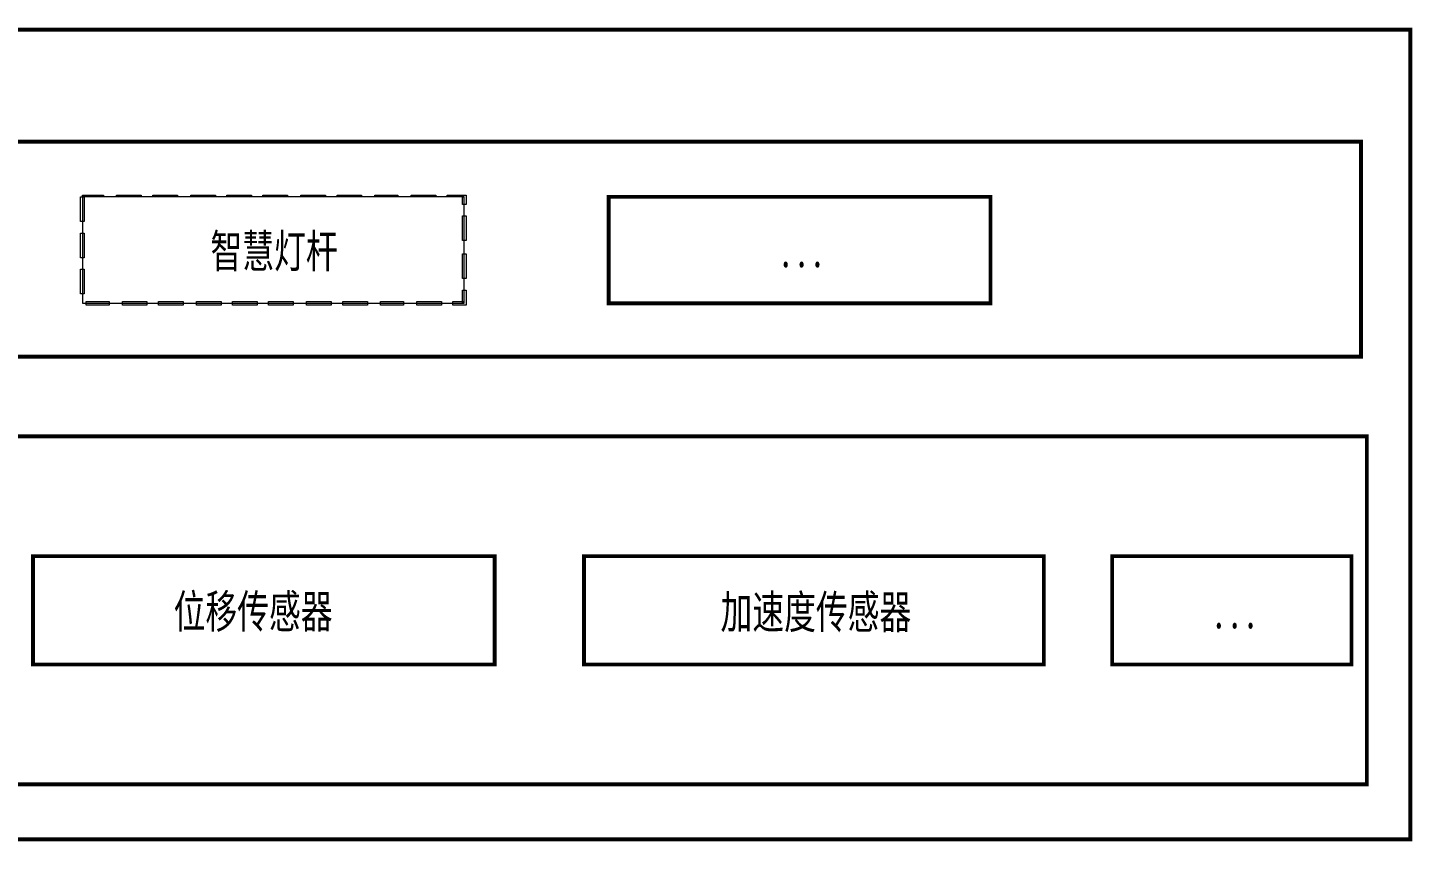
# Model space of a CAD drawing. Header units: millimetres. Extents: x 2630 to 3503, y 1668 to 1965.
# Drawn here: x 2861.5 to 2986.3, y 1746.4 to 1819.7 of the extents above; entities that cross this region are included whole.
import ezdxf

# ---------------------------------------------------------------- set-up
doc = ezdxf.new("R2010")
doc.units = ezdxf.units.MM
doc.styles.add('WMF-宋体1', font='', dxfattribs={"width": 0.7})
doc.styles.get('WMF-宋体1').set_extended_font_data('仿宋_GB2312')

msp = doc.modelspace()

# ---------------------------------------------------------------- linework, layer by layer
at = {"color": 7, "lineweight": 0, "const_width": 0.342}
for points in [[(2704.03, 1746.59), (2986.1, 1746.59), (2986.1, 1819.5), (2704.03, 1819.5), (2704.03, 1746.59)], [(2724.23, 1790.06), (2981.65, 1790.06), (2981.65, 1809.41), (2724.23, 1809.41), (2724.23, 1790.06)], [(2913.87, 1794.86), (2948.28, 1794.86), (2948.28, 1804.44), (2913.87, 1804.44), (2913.87, 1794.86)], [(2724.74, 1751.55), (2982.17, 1751.55), (2982.17, 1782.88), (2724.74, 1782.88), (2724.74, 1751.55)], [(2862.01, 1762.34), (2903.6, 1762.34), (2903.6, 1772.09), (2862.01, 1772.09), (2862.01, 1762.34)], [(2911.65, 1762.34), (2953.07, 1762.34), (2953.07, 1772.09), (2911.65, 1772.09), (2911.65, 1762.34)], [(2959.23, 1762.34), (2980.8, 1762.34), (2980.8, 1772.09), (2959.23, 1772.09), (2959.23, 1762.34)]]:
    msp.add_lwpolyline(points, close=True, dxfattribs=at)
at = {"color": 7, "lineweight": 0}
for points in [[(2704.03, 1819.5), (2704.03, 1746.59), (2986.1, 1746.59), (2986.1, 1819.5), (2704.03, 1819.5)], [(2724.23, 1809.41), (2724.23, 1790.06), (2981.65, 1790.06), (2981.65, 1809.41), (2724.23, 1809.41)], [(2866.63, 1804.44), (2866.63, 1802.22), (2866.29, 1802.22), (2866.29, 1804.44), (2866.63, 1804.44)], [(2868.35, 1804.44), (2866.46, 1804.44), (2866.46, 1804.61), (2868.35, 1804.61), (2868.35, 1804.44)], [(2866.46, 1804.44), (2866.46, 1794.86), (2900.87, 1794.86), (2900.87, 1804.44), (2866.46, 1804.44)], [(2871.77, 1804.44), (2869.54, 1804.44), (2869.54, 1804.61), (2871.77, 1804.61), (2871.77, 1804.44)], [(2875.02, 1804.44), (2872.8, 1804.44), (2872.8, 1804.61), (2875.02, 1804.61), (2875.02, 1804.44)], [(2878.44, 1804.44), (2876.22, 1804.44), (2876.22, 1804.61), (2878.44, 1804.61), (2878.44, 1804.44)], [(2881.7, 1804.44), (2879.47, 1804.44), (2879.47, 1804.61), (2881.7, 1804.61), (2881.7, 1804.44)], [(2884.95, 1804.44), (2882.72, 1804.44), (2882.72, 1804.61), (2884.95, 1804.61), (2884.95, 1804.44)], [(2888.37, 1804.44), (2886.15, 1804.44), (2886.15, 1804.61), (2888.37, 1804.61), (2888.37, 1804.44)], [(2891.62, 1804.44), (2889.4, 1804.44), (2889.4, 1804.61), (2891.62, 1804.61), (2891.62, 1804.44)], [(2894.88, 1804.44), (2892.82, 1804.44), (2892.82, 1804.61), (2894.88, 1804.61), (2894.88, 1804.44)], [(2898.3, 1804.44), (2896.07, 1804.44), (2896.07, 1804.61), (2898.3, 1804.61), (2898.3, 1804.44)], [(2900.69, 1803.76), (2900.69, 1804.44), (2900.87, 1804.44), (2899.33, 1804.44), (2899.33, 1804.61), (2901.04, 1804.61), (2901.04, 1803.76), (2900.69, 1803.76)], [(2913.87, 1804.44), (2913.87, 1794.86), (2948.28, 1794.86), (2948.28, 1804.44), (2913.87, 1804.44)], [(2900.69, 1800.5), (2900.69, 1802.73), (2901.04, 1802.73), (2901.04, 1800.5), (2900.69, 1800.5)], [(2866.63, 1801.19), (2866.63, 1798.96), (2866.29, 1798.96), (2866.29, 1801.19), (2866.63, 1801.19)], [(2900.69, 1797.08), (2900.69, 1799.31), (2901.04, 1799.31), (2901.04, 1797.08), (2900.69, 1797.08)], [(2866.63, 1797.94), (2866.63, 1795.71), (2866.29, 1795.71), (2866.29, 1797.94), (2866.63, 1797.94)], [(2899.84, 1795.03), (2900.87, 1795.03), (2900.69, 1794.86), (2900.69, 1796.05), (2901.04, 1796.05), (2901.04, 1794.69), (2899.84, 1794.69), (2899.84, 1795.03)], [(2866.81, 1795.03), (2868.86, 1795.03), (2868.86, 1794.69), (2866.81, 1794.69), (2866.81, 1795.03)], [(2870.06, 1795.03), (2872.28, 1795.03), (2872.28, 1794.69), (2870.06, 1794.69), (2870.06, 1795.03)], [(2873.31, 1795.03), (2875.53, 1795.03), (2875.53, 1794.69), (2873.31, 1794.69), (2873.31, 1795.03)], [(2876.73, 1795.03), (2878.96, 1795.03), (2878.96, 1794.69), (2876.73, 1794.69), (2876.73, 1795.03)], [(2879.98, 1795.03), (2882.21, 1795.03), (2882.21, 1794.69), (2879.98, 1794.69), (2879.98, 1795.03)], [(2883.24, 1795.03), (2885.46, 1795.03), (2885.46, 1794.69), (2883.24, 1794.69), (2883.24, 1795.03)], [(2886.66, 1795.03), (2888.88, 1795.03), (2888.88, 1794.69), (2886.66, 1794.69), (2886.66, 1795.03)], [(2889.91, 1795.03), (2892.14, 1795.03), (2892.14, 1794.69), (2889.91, 1794.69), (2889.91, 1795.03)], [(2893.33, 1795.03), (2895.39, 1795.03), (2895.39, 1794.69), (2893.33, 1794.69), (2893.33, 1795.03)], [(2896.59, 1795.03), (2898.81, 1795.03), (2898.81, 1794.69), (2896.59, 1794.69), (2896.59, 1795.03)], [(2724.74, 1782.88), (2724.74, 1751.55), (2982.17, 1751.55), (2982.17, 1782.88), (2724.74, 1782.88)], [(2862.01, 1772.09), (2862.01, 1762.34), (2903.6, 1762.34), (2903.6, 1772.09), (2862.01, 1772.09)], [(2911.65, 1772.09), (2911.65, 1762.34), (2953.07, 1762.34), (2953.07, 1772.09), (2911.65, 1772.09)], [(2959.23, 1772.09), (2959.23, 1762.34), (2980.8, 1762.34), (2980.8, 1772.09), (2959.23, 1772.09)]]:
    msp.add_lwpolyline(points, close=True, dxfattribs=at)

# ---------------------------------------------------------------- texts
at = {"color": 7, "lineweight": 0, "style": 'WMF-宋体1', "width": 0.7}
for s, p in [('智慧灯杆', (2878, 1798.06)), ('...', (2929.11, 1798.11)), ('位移传感器', (2874.68, 1765.62)), ('加速度传感器', (2923.95, 1765.57)), ('...', (2968.13, 1765.59))]:
    msp.add_text(s, height=3, dxfattribs=at).set_placement(p)

doc.saveas('drawing.dxf')
